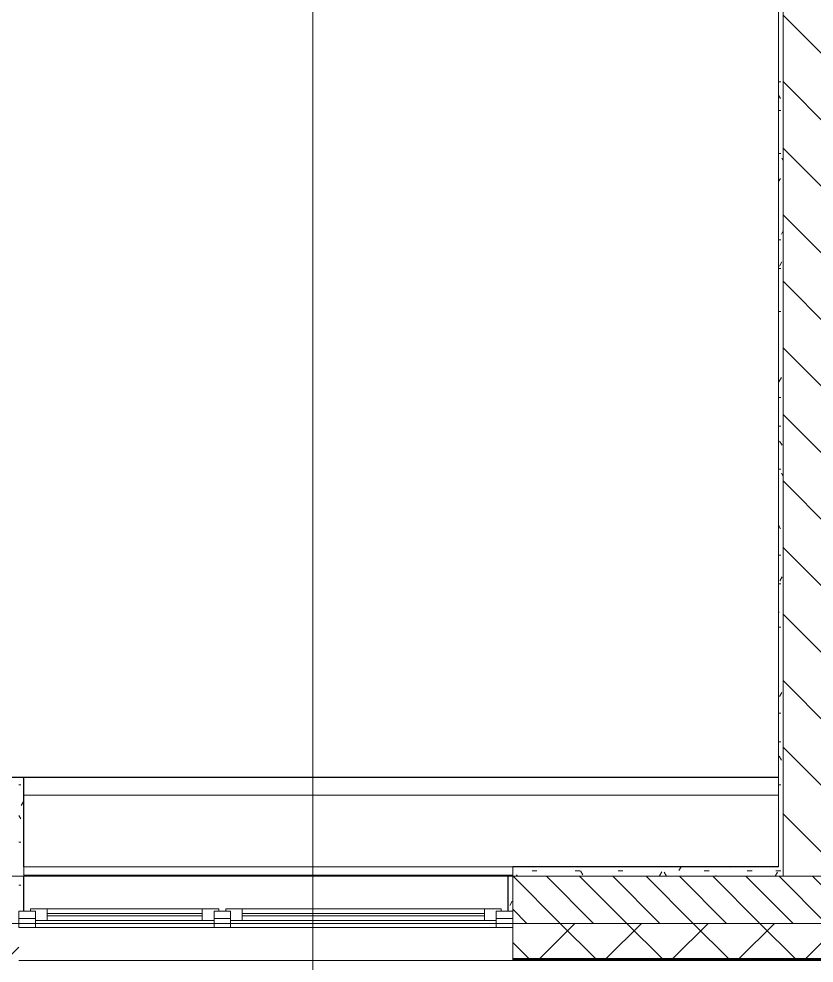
# Model space of a CAD drawing. Header units: millimetres. Extents: x -249154 to 415037, y -45458 to 354837.
# Drawn here: x 17325 to 20706, y 78917 to 82930 of the extents above; entities that cross this region are included whole.
import ezdxf

# ---------------------------------------------------------------- set-up
doc = ezdxf.new("R2010")
doc.units = ezdxf.units.MM
doc.linetypes.add('Осевая', pattern=[6350, 1270, -952.5, 3175, -952.5])
for name, color, linetype, lineweight in [('A-FLOR', 7, 'Continuous', 9), ('A-GLAZ', 7, 'Continuous', 9), ('A-GLAZ-1', 7, 'Continuous', 5), ('A-WALL', 7, 'Continuous', 5), ('I-WALL', 7, 'Continuous', 5), ('Оси', 7, 'Continuous', 9), ('Оси-2', 7, 'Осевая', 9)]:
    doc.layers.add(name, color=color, linetype=linetype, lineweight=lineweight)
doc.layers.add('A-WALL-1', color=9, linetype='Continuous', lineweight=5, true_color=0x808080)
doc.layers.add('A-WALL-FNSH-1', color=9, linetype='Continuous', lineweight=5, true_color=0x808080)
pattern_1 = [(0, (0, 0), (243.84, 60.96), [20.117, -162.763, 20.117, -162.763, -975.36]), (0, (0, 0), (243.84, 60.96), [-365.76, 20.117, -345.643, 20.117, -162.763, -426.72]), (0, (0, 0), (243.84, 60.96), [-914.4, 20.117, -101.803, 20.117, -284.683]), (120, (91.44, 30.48), (-174.7129, 180.69163), [20.117, -162.763, 20.117, -162.763, -975.36]), (120, (91.44, 30.48), (-174.7129, 180.69163), [-365.76, 20.117, -345.643, 20.117, -162.763, -426.72]), (120, (91.44, 30.48), (-174.7129, 180.69163), [-914.4, 20.117, -101.803, 20.117, -284.683]), (240, (121.92, 152.4), (-69.1271, -241.65163), [20.117, -162.763, 20.117, -162.763, -975.36]), (240, (121.92, 152.4), (-69.1271, -241.65163), [-365.76, 20.117, -345.643, 20.117, -162.763, -426.72]), (240, (121.92, 152.4), (-69.1271, -241.65163), [-914.4, 20.117, -101.803, 20.117, -284.683])]

# ---------------------------------------------------------------- blocks, each defined once
blk = doc.blocks.new('120_Окно_СКБ_2Ст - 120_Окно_СКБ_2Ст 2100х2500 _мал створка справа_-22445857-Объем проектирования 1 этажа')
at = {"layer": 'A-GLAZ'}
for p, q in [((-1050, -127), (-1050, -57)), ((-1050, -57), (-980, -57)), ((-980, -57), (-980, -127)), ((150, -127), (150, -57)), ((150, -57), (220, -57)), ((220, -57), (220, -127)), ((980, -127), (980, -57)), ((980, -57), (1050, -57)), ((1050, -57), (1050, -127)), ((150, -87), (-980, -87)), ((-980, -87), (-980, -127)), ((-930, -137), (-930, -87)), ((100, -137), (100, -87)), ((150, -127), (150, -87)), ((980, -87), (220, -87)), ((220, -87), (220, -127)), ((270, -137), (270, -87)), ((930, -137), (930, -87)), ((980, -127), (980, -87)), ((-980, -127), (-1050, -127)), ((-980, -127), (-1000, -127)), ((-1000, -127), (-1000, -137)), ((-1000, -137), (170, -137)), ((170, -137), (-1000, -137)), ((220, -127), (150, -127)), ((170, -127), (150, -127)), ((170, -137), (170, -127)), ((220, -127), (200, -127)), ((200, -127), (200, -137)), ((200, -137), (1000, -137)), ((1000, -137), (200, -137)), ((1050, -127), (980, -127)), ((1000, -127), (980, -127)), ((1000, -137), (1000, -127))]:
    blk.add_line(p, q, dxfattribs=at)
at = {"layer": 'A-GLAZ-1'}
for p, q in [((1050, -57), (-1050, -57)), ((-930, -107), (100, -107)), ((100, -117), (-930, -117)), ((270, -107), (930, -107)), ((930, -117), (270, -117)), ((-1030, -127), (-1000, -127)), ((170, -127), (200, -127)), ((1000, -127), (1030, -127))]:
    blk.add_line(p, q, dxfattribs=at)
blk = doc.blocks.new('Зашивка приборов отопления21 - Зашивка приборов отопления-33282451-Объем проектирования 1 этажа')
at = {"layer": 'A-WALL'}
for p, q in [((13270.9, 520), (10060.9, 520)), ((13270.9, 445), (10060.9, 445)), ((10060.9, 445), (13270.9, 445)), ((10061.7, 105), (12140.9, 105))]:
    blk.add_line(p, q, dxfattribs=at)
blk = doc.blocks.new('1floor')
at = {"layer": 'A-WALL'}
h = blk.add_hatch(dxfattribs=at)
h.set_pattern_fill('FP_2', color=256, style=0, pattern_type=2)
h.set_pattern_definition([(135, (0, 0), (-70.71068, -70.71068), [])])
h.paths.add_polyline_path([(7660, -100), (7660, 100), (6830, 100), (6830, -100)])
h.paths.add_polyline_path([(19360, -100), (20710, -100), (20710, 100), (19360, 100), (19360, -80)])
h.paths.add_polyline_path([(14860, -100), (15610, -100), (15610, 100), (14860, 100), (14860, -80)])
h.paths.add_polyline_path([(16510, -100), (16660, -100), (16660, 100), (16510, 100), (16510, -98)])
h.paths.add_polyline_path([(21610, -100), (21910, -100), (21910, 100), (21610, 100), (21610, -80)])
h.paths.add_polyline_path([(9910, -100), (9910, 100), (9159.7, 100), (9159.7, -100), (9359.7, -100)])
h.paths.add_polyline_path([(22510, -100), (22635, -100), (22635, 100), (22510, 100), (22510, -80)])
h.paths.add_polyline_path([(12055.6, -100), (12160, -100), (12160, 100), (12010, 100), (12010, -100)])
h.paths.add_polyline_path([(27310, -100), (28309.7, -100), (28309.7, 100), (27310, 100), (27310, -80)])
h.paths.add_polyline_path([(26410, -100), (26410, 100), (26160, 100), (26160, -100)])
h.paths.add_polyline_path([(25435, -100), (25560, -100), (25560, 100), (25435, 100), (25435, -80)])
h = blk.add_hatch(dxfattribs=at)
h.set_pattern_fill('FP_24', color=256, style=0, pattern_type=2)
h.set_pattern_definition([(45, (0, 0), (-141.42136, 141.42136), []), (135, (0, 0), (-141.42136, -141.42136), [])])
h.paths.add_polyline_path([(75692.1, -250), (75700, -250), (75700, -100), (73980, -100), (73980, -250), (75480, -250)])
h.paths.add_polyline_path([(70660, -250), (70660, -100), (67060, -100), (67060, -250), (69821.4, -250)])
h.paths.add_polyline_path([(72236.1, -250), (72280, -250), (72280, -100), (71560, -101.8), (71560, -250), (72080, -250)])
h.paths.add_polyline_path([(65160, -250), (66160, -250), (66160, -100), (65160, -100), (65160, -118)])
h.paths.add_polyline_path([(63710, -250), (64260, -250), (64260, -100), (63710, -100), (63710, -121.3)])
h.paths.add_polyline_path([(60910, -250), (61610, -250), (61610, -100), (60910, -100), (60910, -128.3)])
h.paths.add_polyline_path([(60010, -250), (60010, -100), (59260, -100), (59260, -250)])
h.paths.add_polyline_path([(57160, -250), (57160, -100), (56410, -100), (56410, -250)])
h.paths.add_polyline_path([(53310, -250), (53310, -100), (51871.5, -100), (51871.5, -250)])
h.paths.add_polyline_path([(49771.5, -250), (49771.5, -100), (49060, -100), (49060, -250), (49190.7, -250)])
h.paths.add_polyline_path([(48160, -250), (48160, -100), (47410, -100), (47410, -250)])
h.paths.add_polyline_path([(44310, -250), (44310, -100), (42737.5, -100), (42737.5, -250)])
h.paths.add_polyline_path([(38875.4, -250), (39040, -250), (39040, -100), (37990, -100), (37990, -250)])
h.paths.add_polyline_path([(40637.5, -250), (40637.5, -100), (39940, -100), (39940, -250)])
h.paths.add_polyline_path([(36812.3, -250), (37090, -250), (37090, -100), (35970, -100), (35970, -250)])
h.paths.add_polyline_path([(33870, -250), (33870, -100), (33010, -100), (33010, -250)])
h.paths.add_polyline_path([(30210, -250), (30210, -100), (29209.7, -100), (29209.7, -250)])
h.paths.add_polyline_path([(28309.7, -250), (28309.7, -100), (27310, -100), (27310, -250)])
h.paths.add_polyline_path([(26410, -250), (26410, -100), (25435, -100), (25435, -250)])
h.paths.add_polyline_path([(22635, -250), (22635, -100), (21610, -100), (21610, -250)])
h.paths.add_polyline_path([(19360, -250), (20710, -250), (20710, -100), (19360, -100), (19360, -231.6)])
h.paths.add_polyline_path([(17260, -250), (17260, -100), (16510, -100), (16510, -250)])
h.paths.add_polyline_path([(14860, -250), (15610, -250), (15610, -100), (14860, -100), (14860, -242.8)])
h.paths.add_polyline_path([(12055.6, -250), (12760, -248), (12760, -100), (12010, -100), (12010, -250)])
h.paths.add_polyline_path([(7929.4, -250), (8259.7, -250), (8259.7, -100), (6830, -100), (6830, -250), (7660, -250)])
h.paths.add_polyline_path([(9159.7, -250), (9910, -250), (9910, -100), (9159.7, -100), (9159.7, -118)])
h.paths.add_polyline_path([(110, -250), (3730, -250), (3730, -100), (-260, -100), (-260, -250), (-110, -250)])
at = {"layer": 'I-WALL'}
h = blk.add_hatch(dxfattribs=at)
h.set_pattern_fill('FP_23', color=256, style=0, pattern_type=2)
h.set_pattern_definition([(135, (0, 0), (-141.4214, -141.4214), [])])
h.paths.add_polyline_path([(20710, 100), (20710, 7680), (20510, 7680), (20510, 100)])
h = blk.add_hatch(dxfattribs=at)
h.set_pattern_fill('FP_191', color=256, style=0, pattern_type=2)
h.set_pattern_definition(pattern_1)
h.paths.add_polyline_path([(20510, 100), (20510, 4370), (20490, 4370), (20491.1, 138.7), (20500.2, 120)])
h.paths.add_polyline_path([(20510, 100), (20490, 138.6), (20490, 100)])
h = blk.add_hatch(dxfattribs=at)
h.set_pattern_fill('FP_191', color=256, style=0, pattern_type=2)
h.set_pattern_definition(pattern_1)
h.paths.add_polyline_path([(17260, 140), (17280, 141.9), (17279.1, 520), (17260, 520), (17260, 257.7)])
h = blk.add_hatch(dxfattribs=at)
h.set_pattern_fill('FP_191', color=256, style=0, pattern_type=2)
h.set_pattern_definition(pattern_1)
h.paths.add_polyline_path([(19919.1, 100), (20490, 100), (20490, 140), (19360, 140), (19360, 100)])
h.paths.add_polyline_path([(17280, 100), (17281, 100), (17280, 140), (17260, 140), (17260, 100)])
h = blk.add_hatch(dxfattribs=at)
h.set_pattern_fill('FP_191', color=256, style=0, pattern_type=2)
h.set_pattern_definition(pattern_1)
h.paths.add_polyline_path([(17280, -48), (17280, 100), (17260, 100), (17260, -48)])
h = blk.add_hatch(dxfattribs=at)
h.set_pattern_fill('FP_191', color=256, style=0, pattern_type=2)
h.set_pattern_definition(pattern_1)
h.paths.add_polyline_path([(19340, -48), (19360, -48), (19360, 100), (19340, 99.3), (19340, -38)])
at = {"layer": 'A-FLOR'}
for p, q in [((20490, 4370), (20490, 522.7)), ((17279.1, 520), (16490, 520)), ((20490, 445), (17280, 445)), ((17281, 140), (19360, 140))]:
    blk.add_line(p, q, dxfattribs=at)
at = {"layer": 'A-WALL'}
for p, q in [((20490, 141), (20490, 522.7)), ((17280, 140), (17281, 140)), ((21910, -100), (14860, -100)), ((19360, -258), (17260, -258)), ((19360, -250), (20710, -250)), ((19360, -253), (20710, -253))]:
    blk.add_line(p, q, dxfattribs=at)
at = {"layer": 'A-WALL-1'}
for p, q in [((20510, 4390), (20510, 100)), ((17280, 140), (17280, 520)), ((17281, 100), (17281, 140)), ((19360, 140), (19360, -250)), ((20490, 140), (19360, 140)), ((16490, 100), (17280, 100)), ((17280, -48), (17280, 100)), ((19340, 100), (20730, 100)), ((19340, 100), (19340, -48)), ((17260, -48), (17280, -48)), ((19340, -48), (19360, -48))]:
    blk.add_line(p, q, dxfattribs=at)
at = {"layer": 'A-WALL-FNSH-1'}
for p, q in [((20489, 4369), (20489, 141)), ((17281, 521), (16488.8, 521)), ((16489.8, 520), (17280, 520)), ((17281, 140), (17281, 520)), ((20489, 141), (19360, 141)), ((19360, 141), (19360, 140)), ((20490, 140), (20490, 141)), ((17281, 100), (17280, 100)), ((17281, -48), (17281, 100)), ((19339, 100), (19339, -48)), ((19340, 100), (19339, 100)), ((17280, -48), (17281, -48)), ((19339, -48), (19340, -48)), ((19360, -250), (19360, -258)), ((19360, -258), (20710, -258))]:
    blk.add_line(p, q, dxfattribs=at)
at = {"layer": 'I-WALL'}
for p, q in [((17281, 521), (20489, 521)), ((17281, 521), (17281, 520)), ((20489, 520), (17281, 520)), ((19339, 100), (17281, 100)), ((17330, -80), (17260, -80)), ((18160, -80), (18090, -80)), ((19360, -80), (19290, -80))]:
    blk.add_line(p, q, dxfattribs=at)
at = {"layer": 'Оси'}
blk.add_line((18510, -1906.3), (18510, 3093.7), dxfattribs=at)
at = {"layer": 'Оси-2'}
blk.add_line((18510, 3093.7), (18510, 22398.1), dxfattribs=at)
at = {"layer": 'A-GLAZ', "color": 3, "rotation": 180}
blk.add_blockref('120_Окно_СКБ_2Ст - 120_Окно_СКБ_2Ст 2100х2500 _мал створка справа_-22445857-Объем проектирования 1 этажа', (18310, -175), dxfattribs=at)
at = {"layer": 'A-WALL'}
blk.add_blockref('Зашивка приборов отопления21 - Зашивка приборов отопления-33282451-Объем проектирования 1 этажа', (7219.1, 0), dxfattribs=at)

msp = doc.modelspace()

# ---------------------------------------------------------------- block references
msp.add_blockref('1floor', (64.7, 79186.1))

doc.saveas('drawing.dxf')
